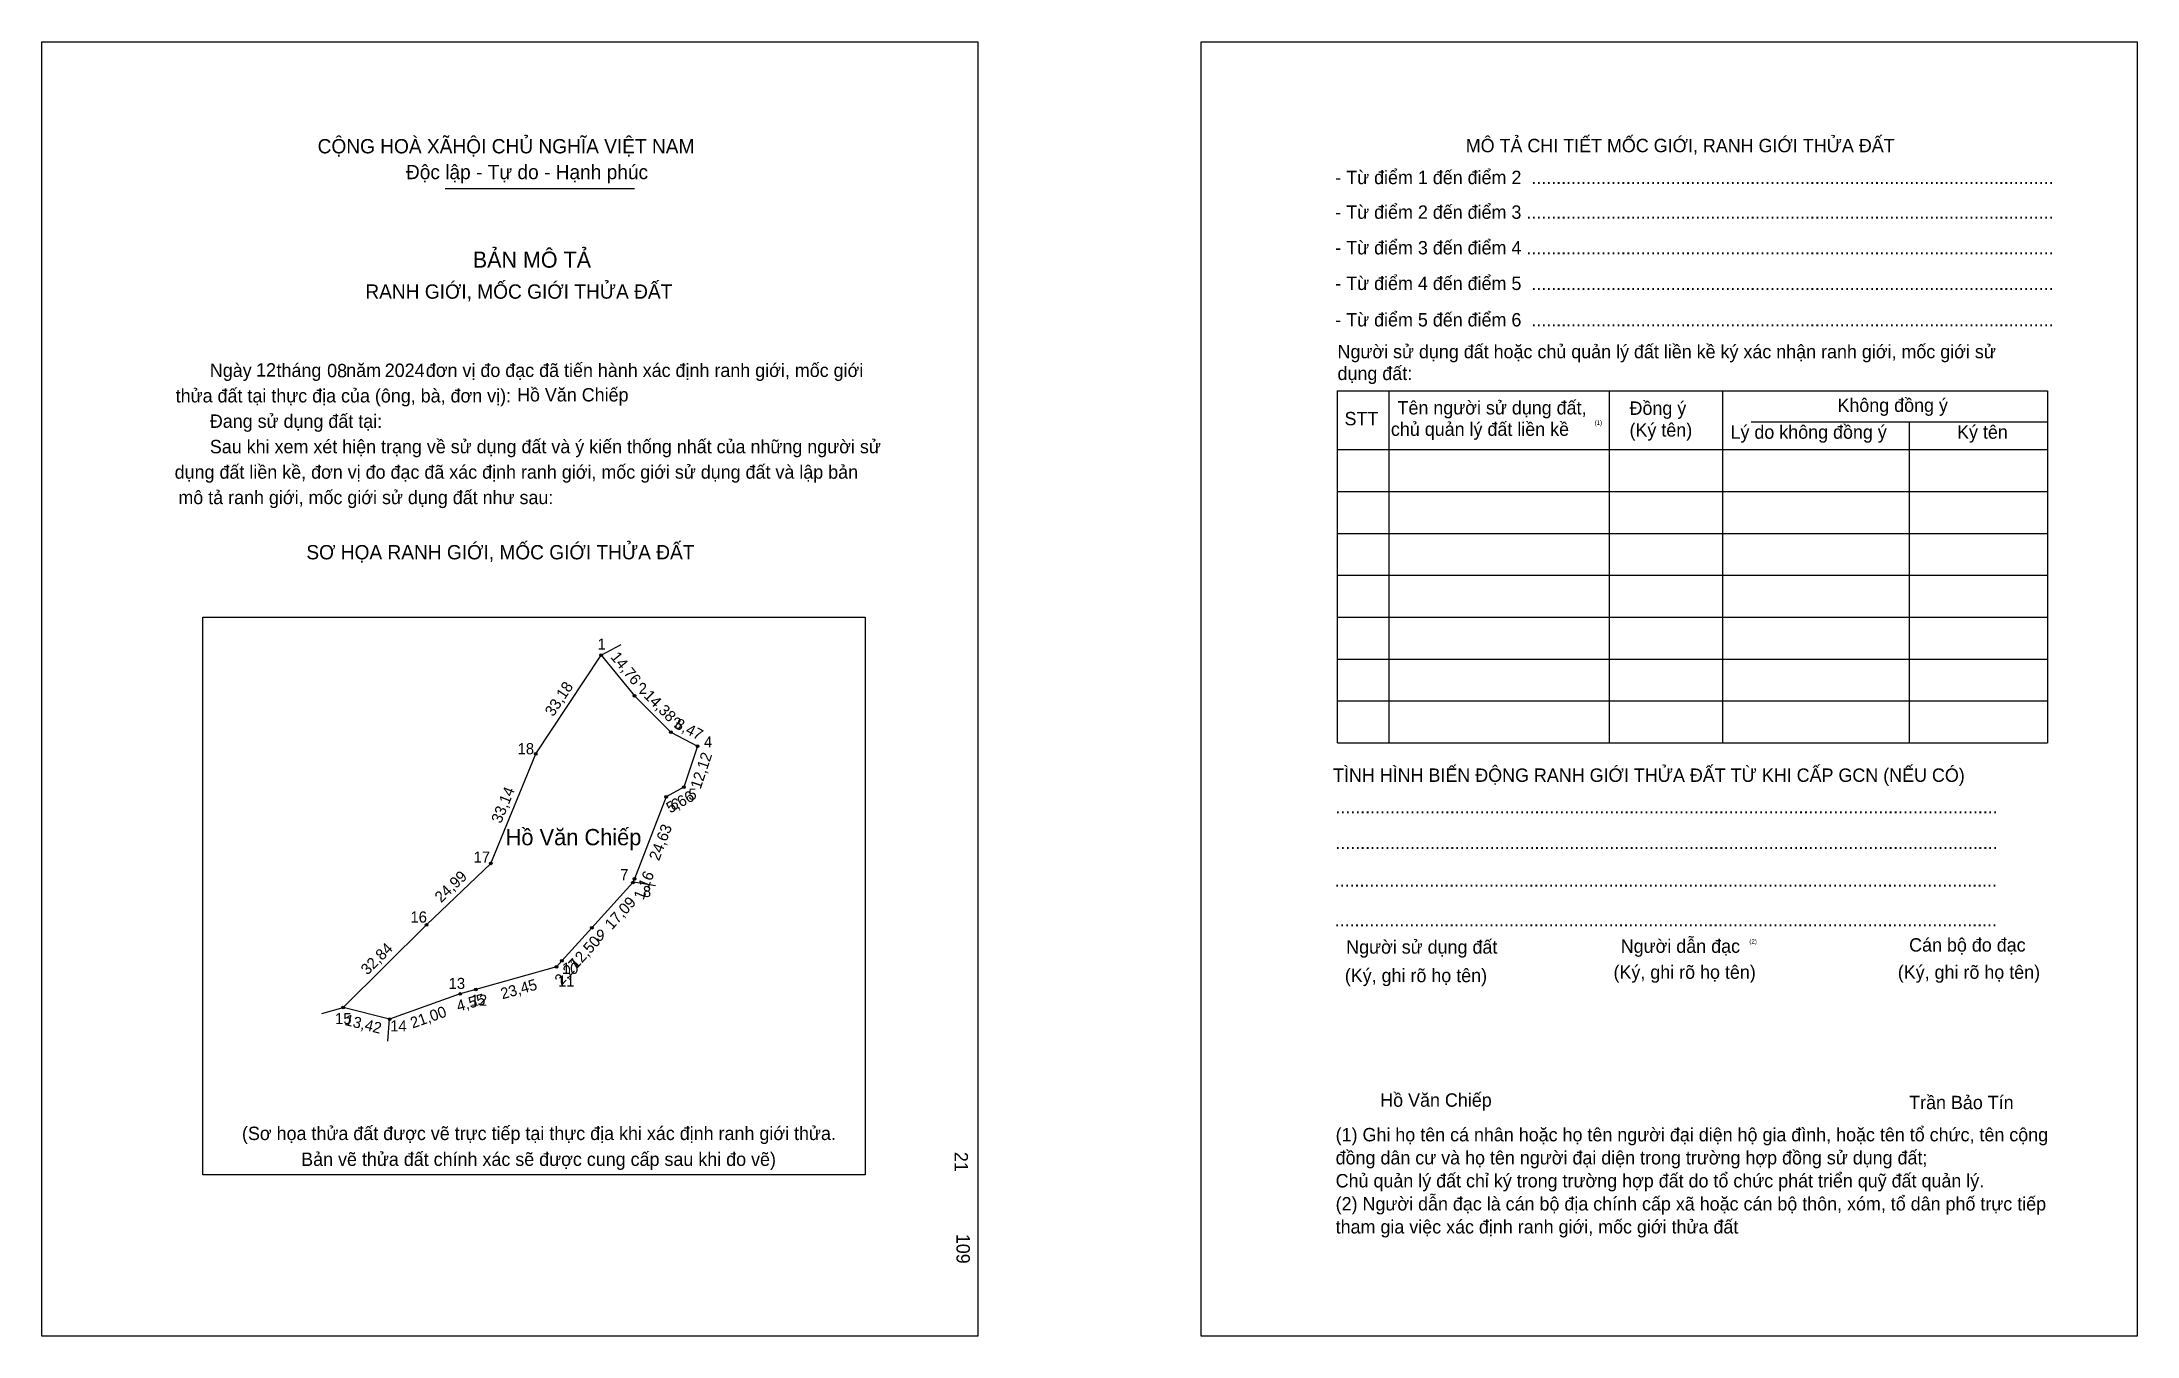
# Model space of a CAD drawing. Extents: x 547969 to 548556, y 1825336 to 1825698.
import ezdxf

# ---------------------------------------------------------------- set-up
doc = ezdxf.new("R2010")
doc.units = 0
for name, color, linetype in [('bmtKhungInTrang1', 7, 'Continuous'), ('bmtKhungInTrang2', 7, 'Continuous'), ('bmtNoiDung', 7, 'Continuous'), ('bmtTemplate', 7, 'Continuous'), ('CanhThua', 7, 'Continuous'), ('ChieuDaiCanhThua', 7, 'Continuous'), ('MocDinhThua', 7, 'Continuous'), ('RauThua', 7, 'Continuous'), ('SoHieuDinhThua', 7, 'Continuous'), ('TenChuSuDung', 7, 'Continuous')]:
    doc.layers.add(name, color=color, linetype=linetype)

msp = doc.modelspace()

# ---------------------------------------------------------------- linework, layer by layer
at = {"layer": 'bmtKhungInTrang1'}
msp.add_lwpolyline([(547969.11, 1825698.16), (548231.31, 1825698.16), (548231.31, 1825335.51), (547969.11, 1825335.51)], close=True, dxfattribs=at)
at = {"layer": 'bmtKhungInTrang2'}
msp.add_lwpolyline([(548293.84, 1825698.16), (548556.03, 1825698.16), (548556.03, 1825335.51), (548293.84, 1825335.51)], close=True, dxfattribs=at)
at = {"layer": 'bmtTemplate'}
for p, q in [((548082.1, 1825657.06), (548135.12, 1825657.06)), ((548346.43, 1825600.34), (548346.43, 1825501.75)), ((548408.11, 1825600.34), (548408.11, 1825501.75)), ((548439.85, 1825600.46), (548439.85, 1825501.75)), ((548530.93, 1825600.34), (548530.93, 1825501.75)), ((548447.89, 1825591.66), (548530.93, 1825591.66)), ((548332.05, 1825583.91), (548530.93, 1825583.91)), ((548332.05, 1825572.17), (548530.93, 1825572.17)), ((548332.05, 1825560.44), (548530.93, 1825560.44)), ((548332.05, 1825548.7), (548530.93, 1825548.7)), ((548332.05, 1825536.96), (548530.93, 1825536.96)), ((548332.05, 1825525.23), (548530.93, 1825525.23)), ((548332.05, 1825513.49), (548530.93, 1825513.49)), ((548332.05, 1825501.75), (548530.93, 1825501.75))]:
    msp.add_line(p, q, dxfattribs=at)
for points in [[(548331.93, 1825600.34), (548530.93, 1825600.34)], [(548331.93, 1825600.34), (548331.93, 1825501.75)], [(548492.22, 1825591.54), (548492.22, 1825501.75)]]:
    msp.add_lwpolyline(points, dxfattribs=at)
msp.add_lwpolyline([(548014.22, 1825380.67), (548014.22, 1825536.95), (548199.75, 1825536.95), (548199.75, 1825380.67)], close=True, dxfattribs=at)
at = {"layer": 'CanhThua'}
for p, q in [((548107.43, 1825498.65), (548125.75, 1825526.32)), ((548125.75, 1825526.32), (548135.09, 1825514.89)), ((548135.09, 1825514.89), (548145.28, 1825504.74)), ((548145.28, 1825504.74), (548152.8, 1825500.84)), ((548094.9, 1825467.97), (548107.43, 1825498.65)), ((548152.8, 1825500.84), (548148.95, 1825489.35)), ((548143.98, 1825486.63), (548135.1, 1825463.66)), ((548148.95, 1825489.35), (548143.98, 1825486.63)), ((548076.83, 1825450.71), (548094.9, 1825467.97)), ((548134.65, 1825462.58), (548123.17, 1825449.91)), ((548135.1, 1825463.66), (548134.65, 1825462.58)), ((548053.51, 1825427.59), (548076.83, 1825450.71)), ((548123.17, 1825449.91), (548114.78, 1825440.65)), ((548113.26, 1825438.96), (548090.68, 1825432.61)), ((548114.78, 1825440.65), (548113.26, 1825438.96)), ((548090.68, 1825432.61), (548086.3, 1825431.38)), ((548066.53, 1825424.32), (548053.51, 1825427.59)), ((548086.3, 1825431.38), (548066.53, 1825424.32))]:
    msp.add_line(p, q, dxfattribs=at)
at = {"layer": 'MocDinhThua'}
for centre in [(548125.75, 1825526.32), (548135.09, 1825514.89), (548145.28, 1825504.74), (548107.43, 1825498.65), (548152.8, 1825500.84), (548143.98, 1825486.63), (548148.95, 1825489.35), (548094.9, 1825467.97), (548134.65, 1825462.58), (548135.1, 1825463.66), (548076.83, 1825450.71), (548123.17, 1825449.91), (548113.26, 1825438.96), (548114.78, 1825440.65), (548086.3, 1825431.38), (548090.68, 1825432.61), (548053.51, 1825427.59), (548066.53, 1825424.32)]:
    msp.add_circle(centre, 0.373, dxfattribs=at)
at = {"layer": 'RauThua'}
for p, q in [((548125.75, 1825526.32), (548131.37, 1825529.26)), ((548134.65, 1825462.58), (548134.8, 1825462.76)), ((548134.8, 1825462.76), (548141.03, 1825461.78)), ((548047.56, 1825425.91), (548053.51, 1825427.59)), ((548066.01, 1825418.14), (548066.53, 1825424.32))]:
    msp.add_line(p, q, dxfattribs=at)

# ---------------------------------------------------------------- texts
at = {"layer": 'bmtNoiDung'}
for s, height, p in [('12', 3.752, (548029.11, 1825604.38)), ('08', 3.752, (548049.01, 1825604.17)), ('2024', 3.752, (548065.15, 1825604.26)), ('Hồ Văn Chiếp', 3.7516, (548102.21, 1825597.4)), ('Hồ Văn Chiếp', 3.7516, (548344.01, 1825399.78))]:
    msp.add_text(s, height=height, dxfattribs=at).set_placement(p)
for s, p in [('21', (548224.78, 1825387.13)), ('109', (548225.31, 1825364.17))]:
    msp.add_text(s, height=3.752, rotation=270, dxfattribs=at).set_placement(p)
at = {"layer": 'bmtTemplate'}
for s, height, p in [('CỘNG HOÀ XÃHỘI CHỦ NGHĨA VIỆT NAM', 4.0017, (548046.35, 1825666.92)), ('MÔ TẢ CHI TIẾT MỐC GIỚI, RANH GIỚI THỬA ĐẤT', 3.7501, (548367.97, 1825667.24)), ('Độc lập - Tự do - Hạnh phúc', 4.0017, (548071.09, 1825659.69)), ('- Từ điểm 1 đến điểm 2  .........................................................................................................', 3.75014, (548331.42, 1825658.3)), ('- Từ điểm 2 đến điểm 3 ..........................................................................................................', 3.75014, (548331.42, 1825648.58)), ('- Từ điểm 3 đến điểm 4 ..........................................................................................................', 3.75014, (548331.42, 1825638.61)), ('BẢN MÔ TẢ', 4.502, (548089.82, 1825634.89)), ('RANH GIỚI, MỐC GIỚI THỬA ĐẤT', 4.0017, (548059.72, 1825626.2)), ('- Từ điểm 4 đến điểm 5  .........................................................................................................', 3.75014, (548331.42, 1825628.63)), ('- Từ điểm 5 đến điểm 6  .........................................................................................................', 3.75014, (548331.42, 1825618.42)), ('Người sử dụng đất hoặc chủ quản lý đất liền kề ký xác nhận ranh giới, mốc giới sử', 3.7501, (548332.05, 1825609.5)), ('Ngày     tháng     năm         đơn vị đo đạc đã tiến hành xác định ranh giới, mốc giới ', 3.7516, (548016.16, 1825604.26)), ('dụng đất:', 3.75, (548332.05, 1825603.4)), ('thửa đất tại thực địa của (ông, bà, đơn vị):', 3.7516, (548006.59, 1825597.13)), ('Tên người sử dụng đất,', 3.7501, (548348.86, 1825593.77)), ('Đồng ý', 3.75, (548413.85, 1825593.65)), ('Không đồng ý', 3.7501, (548472.09, 1825594.48)), ('Đang sử dụng đất tại:', 3.7516, (548016.16, 1825590.01)), ('STT', 3.75, (548334.01, 1825590.72)), ('chủ quản lý đất liền kề', 3.7501, (548347.01, 1825587.77)), ('(1)', 1.251, (548404.05, 1825590.85)), ('(Ký tên)', 3.75, (548413.85, 1825587.55)), ('Lý do không đồng ý', 3.7501, (548442.14, 1825586.96)), ('Ký tên', 3.75, (548505.6, 1825586.96)), ('Sau khi xem xét hiện trạng về sử dụng đất và ý kiến thống nhất của những người sử ', 3.7516, (548016.16, 1825582.88)), ('dụng đất liền kề, đơn vị đo đạc đã xác định ranh giới, mốc giới sử dụng đất và lập bản', 3.7516, (548006.31, 1825575.76)), ('mô tả ranh giới, mốc giới sử dụng đất như sau:', 3.7516, (548007.34, 1825568.63)), ('SƠ HỌA RANH GIỚI, MỐC GIỚI THỬA ĐẤT', 4.0017, (548043.19, 1825553.16)), ('TÌNH HÌNH BIẾN ĐỘNG RANH GIỚI THỬA ĐẤT TỪ KHI CẤP GCN (NẾU CÓ)', 3.7501, (548330.79, 1825490.81)), ('.....................................................................................................................................', 3.75576, (548331.42, 1825481.98)), ('.....................................................................................................................................', 3.75576, (548331.42, 1825472.01)), ('.....................................................................................................................................', 3.75576, (548331.23, 1825461.44)), ('.....................................................................................................................................', 3.75576, (548331.23, 1825450.29)), ('Người sử dụng đất', 3.7501, (548334.48, 1825442.67)), ('Người dẫn đạc', 3.7501, (548411.39, 1825442.9)), ('(2)', 1.251, (548447.41, 1825445.49)), ('Cán bộ đo đạc', 3.7501, (548492.18, 1825443.25)), ('(Ký, ghi rõ họ tên)', 3.7501, (548334.09, 1825434.69)), ('(Ký, ghi rõ họ tên)', 3.7501, (548409.36, 1825435.63)), ('(Ký, ghi rõ họ tên)', 3.7501, (548489, 1825435.63)), ('Trần Bảo Tín', 3.7501, (548492.18, 1825399.1)), ('(Sơ họa thửa đất được vẽ trực tiếp tại thực địa khi xác định ranh giới thửa.', 3.7516, (548025.16, 1825390.44)), ('(1) Ghi họ tên cá nhân hoặc họ tên người đại diện hộ gia đình, hoặc tên tổ chức, tên cộng', 3.7501, (548331.53, 1825390.08)), ('Bản vẽ thửa đất chính xác sẽ được cung cấp sau khi đo vẽ)', 3.7516, (548041.75, 1825383.19)), ('đồng dân cư và họ tên người đại diện trong trường hợp đồng sử dụng đất;', 3.7501, (548331.53, 1825383.62)), ('Chủ quản lý đất chỉ ký trong trường hợp đất do tổ chức phát triển quỹ đất quản lý.', 3.7501, (548331.53, 1825377.17)), ('(2) Người dẫn đạc là cán bộ địa chính cấp xã hoặc cán bộ thôn, xóm, tổ dân phố trực tiếp', 3.7501, (548331.53, 1825370.71)), ('tham gia việc xác định ranh giới, mốc giới thửa đất', 3.7501, (548331.53, 1825364.26))]:
    msp.add_text(s, height=height, dxfattribs=at).set_placement(p)
at = {"layer": 'ChieuDaiCanhThua'}
for s, rotation, p in [('14,76', 309.26619, (548128.25, 1825525.71)), ('33,18', 56.48955, (548112.35, 1825508.9)), ('14,38', 315.10141, (548137.5, 1825514.68)), ('8,47', 332.62155, (548146.09, 1825506.07)), ('12,12', 71.48132, (548153.61, 1825488.58)), ('33,14', 67.78574, (548097.72, 1825478.97)), ('5,66', 28.70088, (548145.09, 1825481.93)), ('24,63', 68.85077, (548141.96, 1825468.49)), ('24,99', 43.69009, (548080.94, 1825456.78)), ('1,16', 67.29298, (548137.58, 1825457.52)), ('17,09', 47.83589, (548128.78, 1825449.17)), ('32,84', 44.75202, (548060.3, 1825436.5)), ('12,50', 47.83392, (548118.86, 1825438.21)), ('2,27', 47.83482, (548114.7, 1825433.62)), ('4,55', 15.71698, (548085.77, 1825426.39)), ('23,45', 15.71283, (548098.09, 1825429.86)), ('21,00', 19.65841, (548072.97, 1825421.67)), ('13,42', 345.89129, (548053.73, 1825422.73))]:
    msp.add_text(s, height=3.106, rotation=rotation, dxfattribs=at).set_placement(p)
at = {"layer": 'SoHieuDinhThua'}
for s, height, p in [('1', 3.11, (548124.78, 1825527.87)), ('2', 3.11, (548136.3, 1825515.42)), ('3', 3.11, (548146, 1825505.7)), ('4', 3.11, (548154.58, 1825500.46)), ('18', 3.106, (548102.37, 1825498.55)), ('6', 3.11, (548145.21, 1825483.03)), ('5', 3.11, (548150.21, 1825485.81)), ('17', 3.106, (548090.02, 1825468.17)), ('7', 3.11, (548131.11, 1825463.26)), ('8', 3.11, (548137.47, 1825458.53)), ('16', 3.106, (548072.35, 1825451.38)), ('9', 3.11, (548124.36, 1825446.28)), ('10', 3.106, (548114.78, 1825437.01)), ('13', 3.106, (548083.05, 1825432.79)), ('11', 3.106, (548113.7, 1825433.45)), ('15', 3.106, (548051.23, 1825422.93)), ('12', 3.106, (548089.22, 1825428.07)), ('14', 3.106, (548066.68, 1825420.87))]:
    msp.add_text(s, height=height, dxfattribs=at).set_placement(p)
at = {"layer": 'TenChuSuDung'}
msp.add_text('Hồ Văn Chiếp', height=4.5686, dxfattribs=at).set_placement((548099.01, 1825473.04))

doc.saveas('drawing.dxf')
